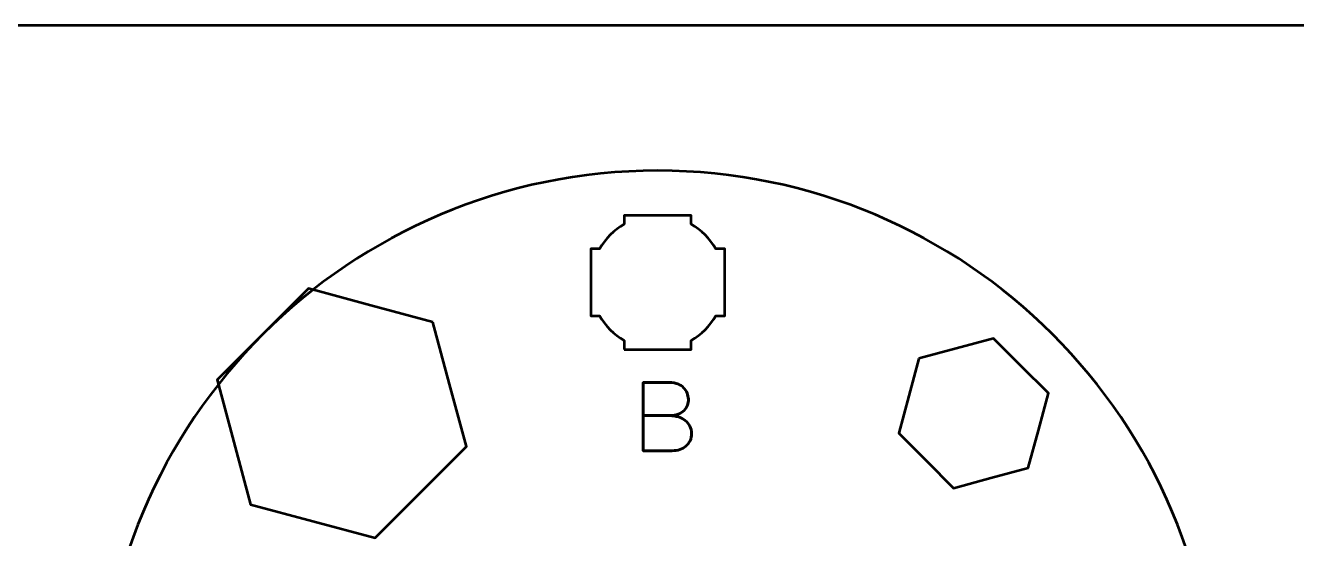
# Model space of a CAD drawing. Header units: centimetres. Extents: x -21 to 0, y -29.7 to 0.
# Drawn here: x -14.73 to -9.04, y -2.3 to 0 of the extents above; entities that cross this region are included whole.
import ezdxf

# ---------------------------------------------------------------- set-up
doc = ezdxf.new("R2010")
doc.units = ezdxf.units.CM
doc.header["$MEASUREMENT"] = 0
doc.layers.add('Layer 1', color=7, linetype='Continuous')

msp = doc.modelspace()

# ---------------------------------------------------------------- linework, layer by layer
at = {"layer": 'Layer 1', "color": 1, "lineweight": 53}
msp.add_open_spline([(-21.00003, -29.19995), (-21.00003, -29.19995), (-21.00003, -1.69992), (-21.00003, -1.69992), (-21.00003, -1.69992), (-21.00003, -1.61709), (-20.93286, -1.54992), (-20.85003, -1.54992), (-20.85003, -1.54992), (-20.7672, -1.54992), (-20.70003, -1.48275), (-20.70003, -1.39992), (-20.70003, -1.39992), (-20.70003, -1.31709), (-20.7672, -1.24992), (-20.85003, -1.24992), (-20.85003, -1.24992), (-20.93286, -1.24992), (-21.00003, -1.18275), (-21.00003, -1.09992), (-21.00003, -1.09992), (-21.00003, -1.09992), (-21.00003, -0.49992), (-21.00003, -0.49992), (-21.00003, -0.49992), (-21.00003, -0.22295), (-20.77694, 0.00004), (-20.49994, 0.00004), (-20.49994, 0.00004), (-20.49994, 0.00004), (-0.50008, 0.00004), (-0.50008, 0.00004), (-0.50008, 0.00004), (-0.22294, 0.00004), (0.00002, -0.22295), (0.00002, -0.49992), (0.00002, -0.49992), (0.00002, -0.49992), (0.00002, -29.19995), (0.00002, -29.19995), (0.00002, -29.19995), (0.00002, -29.47695), (-0.22294, -29.70004), (-0.50008, -29.70004), (-0.50008, -29.70004), (-0.50008, -29.70004), (-20.49994, -29.70004), (-20.49994, -29.70004), (-20.49994, -29.70004), (-20.77694, -29.70004), (-21.00003, -29.47695), (-21.00003, -29.19995)], degree=3, knots=[0, 0, 0, 0, 0.0769231, 0.0769231, 0.0769231, 0.0769231, 0.1538462, 0.1538462, 0.1538462, 0.1538462, 0.2307692, 0.2307692, 0.2307692, 0.2307692, 0.3076923, 0.3076923, 0.3076923, 0.3076923, 0.3846154, 0.3846154, 0.3846154, 0.3846154, 0.4615385, 0.4615385, 0.4615385, 0.4615385, 0.5384615, 0.5384615, 0.5384615, 0.5384615, 0.6153846, 0.6153846, 0.6153846, 0.6153846, 0.6923077, 0.6923077, 0.6923077, 0.6923077, 0.7692308, 0.7692308, 0.7692308, 0.7692308, 0.8461538, 0.8461538, 0.8461538, 0.8461538, 0.9230769, 0.9230769, 0.9230769, 0.9230769, 1, 1, 1, 1], dxfattribs=at)
at = {"layer": 'Layer 1', "color": 3, "lineweight": 53}
msp.add_open_spline([(-11.89997, -0.65), (-10.51947, -0.65), (-9.39997, -1.7695), (-9.39997, -3.15), (-9.39997, -3.15), (-9.39997, -4.5305), (-10.51947, -5.65), (-11.89997, -5.65), (-11.89997, -5.65), (-13.28047, -5.65), (-14.39997, -4.5305), (-14.39997, -3.15), (-14.39997, -3.15), (-14.39997, -1.7695), (-13.28047, -0.65), (-11.89997, -0.65)], degree=3, knots=[0, 0, 0, 0, 0.25, 0.25, 0.25, 0.25, 0.5, 0.5, 0.5, 0.5, 0.75, 0.75, 0.75, 0.75, 1, 1, 1, 1], dxfattribs=at)
at = {"layer": 'Layer 1', "lineweight": 53}
for points, knots in [([(-12.04996, -1.45006), (-12.04996, -1.45006), (-12.04996, -1.40988), (-12.04996, -1.40988), (-12.04996, -1.40988), (-12.0955, -1.38355), (-12.13346, -1.3456), (-12.15981, -1.30007), (-12.15981, -1.30007), (-12.15981, -1.30007), (-12.19996, -1.30007), (-12.19996, -1.30007), (-12.19996, -1.30007), (-12.19996, -1.30007), (-12.19996, -1.15155), (-12.19996, -1.15155), (-12.19996, -1.15155), (-12.19996, -1.15155), (-12.19998, -1.15), (-12.19998, -1.15), (-12.19998, -1.15), (-12.19998, -1.15), (-12.19996, -1.14845), (-12.19996, -1.14845), (-12.19996, -1.14845), (-12.19996, -1.14845), (-12.19996, -1.00006), (-12.19996, -1.00006), (-12.19996, -1.00006), (-12.19996, -1.00006), (-12.15986, -1.00006), (-12.15986, -1.00006), (-12.15986, -1.00006), (-12.13351, -0.95449), (-12.09552, -0.91649), (-12.04996, -0.89013), (-12.04996, -0.89013), (-12.04996, -0.89013), (-12.04996, -0.85005), (-12.04996, -0.85005), (-12.04996, -0.85005), (-12.04996, -0.85005), (-11.90462, -0.85005), (-11.90462, -0.85005), (-11.90462, -0.85005), (-11.90462, -0.85005), (-11.89998, -0.84999), (-11.89998, -0.84999), (-11.89998, -0.84999), (-11.89998, -0.84999), (-11.89533, -0.85005), (-11.89533, -0.85005), (-11.89533, -0.85005), (-11.89533, -0.85005), (-11.74995, -0.85005), (-11.74995, -0.85005), (-11.74995, -0.85005), (-11.74995, -0.85005), (-11.74995, -0.89013), (-11.74995, -0.89013), (-11.74995, -0.89013), (-11.70438, -0.91649), (-11.66641, -0.95449), (-11.64007, -1.00006), (-11.64007, -1.00006), (-11.64007, -1.00006), (-11.59995, -1.00006), (-11.59995, -1.00006), (-11.59995, -1.00006), (-11.59995, -1.00006), (-11.59995, -1.30007), (-11.59995, -1.30007), (-11.59995, -1.30007), (-11.59995, -1.30007), (-11.64012, -1.30007), (-11.64012, -1.30007), (-11.64012, -1.30007), (-11.66646, -1.3456), (-11.70442, -1.38355), (-11.74995, -1.40988), (-11.74995, -1.40988), (-11.74995, -1.40988), (-11.74995, -1.45006), (-11.74995, -1.45006), (-11.74995, -1.45006), (-11.74995, -1.45006), (-12.04996, -1.45006), (-12.04996, -1.45006)], [0, 0, 0, 0, 0.0454545, 0.0454545, 0.0454545, 0.0454545, 0.0909091, 0.0909091, 0.0909091, 0.0909091, 0.1363636, 0.1363636, 0.1363636, 0.1363636, 0.1818182, 0.1818182, 0.1818182, 0.1818182, 0.2272727, 0.2272727, 0.2272727, 0.2272727, 0.2727273, 0.2727273, 0.2727273, 0.2727273, 0.3181818, 0.3181818, 0.3181818, 0.3181818, 0.3636364, 0.3636364, 0.3636364, 0.3636364, 0.4090909, 0.4090909, 0.4090909, 0.4090909, 0.4545455, 0.4545455, 0.4545455, 0.4545455, 0.5, 0.5, 0.5, 0.5, 0.5454545, 0.5454545, 0.5454545, 0.5454545, 0.5909091, 0.5909091, 0.5909091, 0.5909091, 0.6363636, 0.6363636, 0.6363636, 0.6363636, 0.6818182, 0.6818182, 0.6818182, 0.6818182, 0.7272727, 0.7272727, 0.7272727, 0.7272727, 0.7727273, 0.7727273, 0.7727273, 0.7727273, 0.8181818, 0.8181818, 0.8181818, 0.8181818, 0.8636364, 0.8636364, 0.8636364, 0.8636364, 0.9090909, 0.9090909, 0.9090909, 0.9090909, 0.9545455, 0.9545455, 0.9545455, 0.9545455, 1, 1, 1, 1]), ([(-12.90595, -1.32754), (-12.90595, -1.32754), (-12.83123, -1.60637), (-12.83123, -1.60637), (-12.83123, -1.60637), (-12.83123, -1.60637), (-12.75652, -1.88522), (-12.75652, -1.88522), (-12.75652, -1.88522), (-12.75652, -1.88522), (-12.96064, -2.08934), (-12.96064, -2.08934), (-12.96064, -2.08934), (-12.96064, -2.08934), (-13.16476, -2.29346), (-13.16476, -2.29346), (-13.16476, -2.29346), (-13.16476, -2.29346), (-13.44361, -2.21875), (-13.44361, -2.21875), (-13.44361, -2.21875), (-13.44361, -2.21875), (-13.72244, -2.14403), (-13.72244, -2.14403), (-13.72244, -2.14403), (-13.72244, -2.14403), (-13.79715, -1.8652), (-13.79715, -1.8652), (-13.79715, -1.8652), (-13.79715, -1.8652), (-13.87187, -1.58636), (-13.87187, -1.58636), (-13.87187, -1.58636), (-13.87187, -1.58636), (-13.66775, -1.38223), (-13.66775, -1.38223), (-13.66775, -1.38223), (-13.66775, -1.38223), (-13.46362, -1.17811), (-13.46362, -1.17811), (-13.46362, -1.17811), (-13.46362, -1.17811), (-13.18478, -1.25283), (-13.18478, -1.25283), (-13.18478, -1.25283), (-13.18478, -1.25283), (-12.90595, -1.32754), (-12.90595, -1.32754)], [0, 0, 0, 0, 0.0833333, 0.0833333, 0.0833333, 0.0833333, 0.1666667, 0.1666667, 0.1666667, 0.1666667, 0.25, 0.25, 0.25, 0.25, 0.3333333, 0.3333333, 0.3333333, 0.3333333, 0.4166667, 0.4166667, 0.4166667, 0.4166667, 0.5, 0.5, 0.5, 0.5, 0.5833333, 0.5833333, 0.5833333, 0.5833333, 0.6666667, 0.6666667, 0.6666667, 0.6666667, 0.75, 0.75, 0.75, 0.75, 0.8333333, 0.8333333, 0.8333333, 0.8333333, 0.9166667, 0.9166667, 0.9166667, 0.9166667, 1, 1, 1, 1]), ([(-10.73072, -1.49084), (-10.73072, -1.49084), (-10.56342, -1.44601), (-10.56342, -1.44601), (-10.56342, -1.44601), (-10.56342, -1.44601), (-10.39611, -1.40118), (-10.39611, -1.40118), (-10.39611, -1.40118), (-10.39611, -1.40118), (-10.27364, -1.52366), (-10.27364, -1.52366), (-10.27364, -1.52366), (-10.27364, -1.52366), (-10.15116, -1.64613), (-10.15116, -1.64613), (-10.15116, -1.64613), (-10.15116, -1.64613), (-10.19599, -1.81344), (-10.19599, -1.81344), (-10.19599, -1.81344), (-10.19599, -1.81344), (-10.24082, -1.98074), (-10.24082, -1.98074), (-10.24082, -1.98074), (-10.24082, -1.98074), (-10.40812, -2.02557), (-10.40812, -2.02557), (-10.40812, -2.02557), (-10.40812, -2.02557), (-10.57543, -2.0704), (-10.57543, -2.0704), (-10.57543, -2.0704), (-10.57543, -2.0704), (-10.6979, -1.94792), (-10.6979, -1.94792), (-10.6979, -1.94792), (-10.6979, -1.94792), (-10.82038, -1.82545), (-10.82038, -1.82545), (-10.82038, -1.82545), (-10.82038, -1.82545), (-10.77555, -1.65814), (-10.77555, -1.65814), (-10.77555, -1.65814), (-10.77555, -1.65814), (-10.73072, -1.49084), (-10.73072, -1.49084)], [0, 0, 0, 0, 0.0833333, 0.0833333, 0.0833333, 0.0833333, 0.1666667, 0.1666667, 0.1666667, 0.1666667, 0.25, 0.25, 0.25, 0.25, 0.3333333, 0.3333333, 0.3333333, 0.3333333, 0.4166667, 0.4166667, 0.4166667, 0.4166667, 0.5, 0.5, 0.5, 0.5, 0.5833333, 0.5833333, 0.5833333, 0.5833333, 0.6666667, 0.6666667, 0.6666667, 0.6666667, 0.75, 0.75, 0.75, 0.75, 0.8333333, 0.8333333, 0.8333333, 0.8333333, 0.9166667, 0.9166667, 0.9166667, 0.9166667, 1, 1, 1, 1])]:
    msp.add_open_spline(points, degree=3, knots=knots, dxfattribs=at)
at = {"layer": 'Layer 1', "color": 5, "lineweight": 53}
msp.add_open_spline([(-11.96457, -1.74636), (-11.96457, -1.74636), (-11.84731, -1.74636), (-11.84731, -1.74636), (-11.84731, -1.74636), (-11.83207, -1.74629), (-11.81909, -1.74418), (-11.80815, -1.74001), (-11.80815, -1.74001), (-11.79728, -1.73592), (-11.78847, -1.73035), (-11.78162, -1.72336), (-11.78162, -1.72336), (-11.77478, -1.71638), (-11.76984, -1.70848), (-11.76673, -1.69973), (-11.76673, -1.69973), (-11.7637, -1.69105), (-11.76229, -1.68202), (-11.76264, -1.67271), (-11.76264, -1.67271), (-11.76307, -1.66339), (-11.76504, -1.65436), (-11.76857, -1.64554), (-11.76857, -1.64554), (-11.77203, -1.63672), (-11.77725, -1.62875), (-11.78409, -1.62162), (-11.78409, -1.62162), (-11.79093, -1.6145), (-11.79947, -1.60885), (-11.80984, -1.60469), (-11.80984, -1.60469), (-11.82022, -1.60046), (-11.83242, -1.59827), (-11.84646, -1.5982), (-11.84646, -1.5982), (-11.84646, -1.5982), (-11.96457, -1.5982), (-11.96457, -1.5982), (-11.96457, -1.5982), (-11.96457, -1.5982), (-11.96457, -1.90342), (-11.96457, -1.90342), (-11.96457, -1.90342), (-11.96457, -1.90342), (-11.83461, -1.90342), (-11.83461, -1.90342), (-11.83461, -1.90342), (-11.82247, -1.90342), (-11.81118, -1.90166), (-11.80074, -1.8982), (-11.80074, -1.8982), (-11.7903, -1.89467), (-11.7812, -1.88966), (-11.7733, -1.88296), (-11.7733, -1.88296), (-11.76546, -1.87633), (-11.75933, -1.86828), (-11.75495, -1.85876), (-11.75495, -1.85876), (-11.75058, -1.84923), (-11.74832, -1.83844), (-11.74825, -1.82637), (-11.74825, -1.82637), (-11.74853, -1.81424), (-11.75107, -1.8033), (-11.75594, -1.7935), (-11.75594, -1.7935), (-11.76081, -1.78369), (-11.76758, -1.77529), (-11.77633, -1.76824), (-11.77633, -1.76824), (-11.78508, -1.76125), (-11.79552, -1.75582), (-11.80752, -1.75208), (-11.80752, -1.75208), (-11.81951, -1.74834), (-11.83277, -1.74644), (-11.84731, -1.74636), (-11.84731, -1.74636), (-11.83277, -1.74644), (-11.81951, -1.74834), (-11.80752, -1.75208), (-11.80752, -1.75208), (-11.79552, -1.75582), (-11.78508, -1.76125), (-11.77633, -1.76824), (-11.77633, -1.76824), (-11.76758, -1.77529), (-11.76081, -1.78369), (-11.75594, -1.7935), (-11.75594, -1.7935), (-11.75107, -1.8033), (-11.74853, -1.81424), (-11.74825, -1.82637), (-11.74825, -1.82637), (-11.74832, -1.83844), (-11.75058, -1.84923), (-11.75495, -1.85876), (-11.75495, -1.85876), (-11.75933, -1.86828), (-11.76546, -1.87633), (-11.7733, -1.88296), (-11.7733, -1.88296), (-11.7812, -1.88966), (-11.7903, -1.89467), (-11.80074, -1.8982), (-11.80074, -1.8982), (-11.81118, -1.90166), (-11.82247, -1.90342), (-11.83461, -1.90342), (-11.83461, -1.90342), (-11.83461, -1.90342), (-11.96457, -1.90342), (-11.96457, -1.90342), (-11.96457, -1.90342), (-11.96457, -1.90342), (-11.96457, -1.5982), (-11.96457, -1.5982), (-11.96457, -1.5982), (-11.96457, -1.5982), (-11.84646, -1.5982), (-11.84646, -1.5982), (-11.84646, -1.5982), (-11.83242, -1.59827), (-11.82022, -1.60046), (-11.80984, -1.60469), (-11.80984, -1.60469), (-11.79947, -1.60885), (-11.79093, -1.6145), (-11.78409, -1.62162), (-11.78409, -1.62162), (-11.77725, -1.62875), (-11.77203, -1.63672), (-11.76857, -1.64554), (-11.76857, -1.64554), (-11.76504, -1.65436), (-11.76307, -1.66339), (-11.76264, -1.67271), (-11.76264, -1.67271), (-11.76229, -1.68202), (-11.7637, -1.69105), (-11.76673, -1.69973), (-11.76673, -1.69973), (-11.76984, -1.70848), (-11.77478, -1.71638), (-11.78162, -1.72336), (-11.78162, -1.72336), (-11.78847, -1.73035), (-11.79728, -1.73592), (-11.80815, -1.74001), (-11.80815, -1.74001), (-11.81909, -1.74418), (-11.83207, -1.74629), (-11.84731, -1.74636), (-11.84731, -1.74636), (-11.84731, -1.74636), (-11.96457, -1.74636), (-11.96457, -1.74636)], degree=3, knots=[0, 0, 0, 0, 0.025, 0.025, 0.025, 0.025, 0.05, 0.05, 0.05, 0.05, 0.075, 0.075, 0.075, 0.075, 0.1, 0.1, 0.1, 0.1, 0.125, 0.125, 0.125, 0.125, 0.15, 0.15, 0.15, 0.15, 0.175, 0.175, 0.175, 0.175, 0.2, 0.2, 0.2, 0.2, 0.225, 0.225, 0.225, 0.225, 0.25, 0.25, 0.25, 0.25, 0.275, 0.275, 0.275, 0.275, 0.3, 0.3, 0.3, 0.3, 0.325, 0.325, 0.325, 0.325, 0.35, 0.35, 0.35, 0.35, 0.375, 0.375, 0.375, 0.375, 0.4, 0.4, 0.4, 0.4, 0.425, 0.425, 0.425, 0.425, 0.45, 0.45, 0.45, 0.45, 0.475, 0.475, 0.475, 0.475, 0.5, 0.5, 0.5, 0.5, 0.525, 0.525, 0.525, 0.525, 0.55, 0.55, 0.55, 0.55, 0.575, 0.575, 0.575, 0.575, 0.6, 0.6, 0.6, 0.6, 0.625, 0.625, 0.625, 0.625, 0.65, 0.65, 0.65, 0.65, 0.675, 0.675, 0.675, 0.675, 0.7, 0.7, 0.7, 0.7, 0.725, 0.725, 0.725, 0.725, 0.75, 0.75, 0.75, 0.75, 0.775, 0.775, 0.775, 0.775, 0.8, 0.8, 0.8, 0.8, 0.825, 0.825, 0.825, 0.825, 0.85, 0.85, 0.85, 0.85, 0.875, 0.875, 0.875, 0.875, 0.9, 0.9, 0.9, 0.9, 0.925, 0.925, 0.925, 0.925, 0.95, 0.95, 0.95, 0.95, 0.975, 0.975, 0.975, 0.975, 1, 1, 1, 1], dxfattribs=at)

doc.saveas('drawing.dxf')
